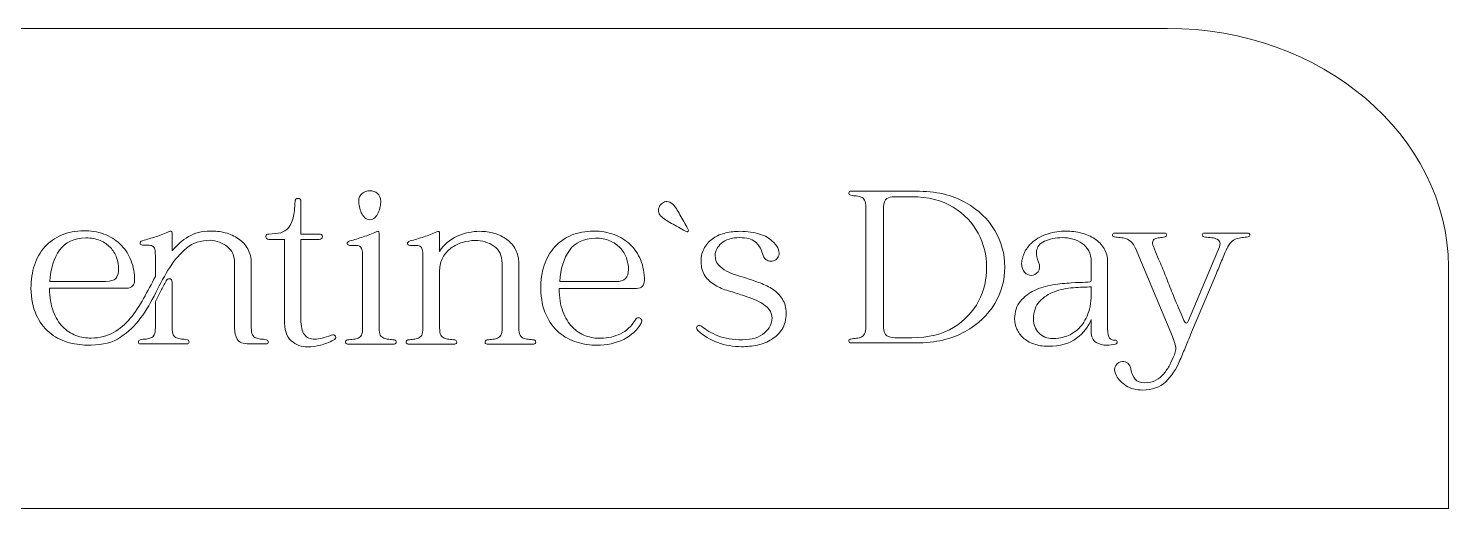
# Model space of a CAD drawing. Header units: inches. Extents: x -317 to 930, y -113 to 907.
# Drawn here: x -23.7 to 208.2, y -40.1 to 38.3 of the extents above; entities that cross this region are included whole.
import ezdxf

# ---------------------------------------------------------------- set-up
doc = ezdxf.new("R2010")
doc.units = ezdxf.units.IN
doc.header["$MEASUREMENT"] = 0
doc.layers.add('_U+0421_U+043B_U+043E_U+0439 1', color=7, linetype='Continuous')

# ---------------------------------------------------------------- blocks, each defined once
blk = doc.blocks.new('block 2')
at = {"layer": '_U+0421_U+043B_U+043E_U+0439 1', "color": 12, "lineweight": 9, "true_color": 0xe30513}
blk.add_open_spline([(208.18, -0.62), (207.99, 20.81), (187.42, 38.3), (162.31, 38.3), (162.31, 38.3), (-179.49, 38.3), (-179.49, 38.3), (-204.68, 38.3), (-225.3, 20.69), (-225.36, -0.84), (-225.36, -0.89), (-225.36, -0.94), (-225.36, -0.98), (-225.36, -0.98), (-225.36, -40.15), (-225.36, -40.15), (-225.36, -40.15), (208.18, -40.15), (208.18, -40.15), (208.18, -40.15), (208.18, -1.45), (208.18, -1.45), (208.18, -1.17), (208.18, -0.9), (208.18, -0.62), (208.18, -0.62), (208.18, -0.62), (208.18, -0.62)], degree=3, knots=[0, 0, 0, 0, 1, 1, 1, 2, 2, 2, 3, 3, 3, 4, 4, 4, 5, 5, 5, 6, 6, 6, 7, 7, 7, 8, 8, 8, 9, 9, 9, 9], dxfattribs=at)
at = {"layer": '_U+0421_U+043B_U+043E_U+0439 1', "lineweight": 0}
for points, knots in [([(33.86, 10.01), (33.86, 9.8), (33.83, 9.52), (33.76, 9.18), (33.7, 8.84), (33.59, 8.51), (33.45, 8.19), (33.3, 7.88), (33.12, 7.61), (32.89, 7.38), (32.67, 7.16), (32.4, 7.05), (32.08, 7.05), (31.77, 7.05), (31.49, 7.16), (31.25, 7.38), (31.02, 7.61), (30.82, 7.88), (30.68, 8.19), (30.53, 8.51), (30.43, 8.83), (30.36, 9.16), (30.3, 9.49), (30.26, 9.77), (30.26, 10.01), (30.26, 10.62), (30.46, 11.06), (30.84, 11.35), (31.22, 11.64), (31.63, 11.79), (32.08, 11.79), (32.53, 11.79), (32.94, 11.64), (33.31, 11.35), (33.68, 11.06), (33.86, 10.62), (33.86, 10.01), (33.86, 10.01), (33.86, 10.01), (33.86, 10.01)], [0, 0, 0, 0, 1, 1, 1, 2, 2, 2, 3, 3, 3, 4, 4, 4, 5, 5, 5, 6, 6, 6, 7, 7, 7, 8, 8, 8, 9, 9, 9, 10, 10, 10, 11, 11, 11, 12, 12, 12, 13, 13, 13, 13]), ([(121.21, 11.71), (124.45, 11.71), (127.15, 11.1), (129.29, 9.87), (131.44, 8.65), (133.05, 7.12), (134.12, 5.29), (135.18, 3.46), (135.72, 1.47), (135.72, -0.68), (135.72, -2.83), (135.18, -4.82), (134.1, -6.65), (133.02, -8.48), (131.4, -10.01), (129.25, -11.23), (127.11, -12.46), (124.43, -13.07), (121.21, -13.07), (121.21, -13.07), (110.62, -13.07), (110.62, -13.07), (110.41, -13.07), (110.3, -12.97), (110.28, -12.78), (110.27, -12.58), (110.37, -12.47), (110.58, -12.44), (110.9, -12.39), (111.21, -12.35), (111.51, -12.32), (111.81, -12.29), (112.07, -12.23), (112.3, -12.12), (112.52, -12.02), (112.7, -11.84), (112.83, -11.59), (112.96, -11.34), (113.03, -10.96), (113.03, -10.46), (113.03, -10.46), (113.03, 9.06), (113.03, 9.06), (113.03, 9.59), (112.96, 9.98), (112.83, 10.23), (112.7, 10.48), (112.52, 10.65), (112.3, 10.74), (112.07, 10.83), (111.81, 10.89), (111.51, 10.92), (111.21, 10.95), (110.9, 10.99), (110.58, 11.04), (110.37, 11.09), (110.27, 11.22), (110.28, 11.41), (110.3, 11.61), (110.41, 11.71), (110.62, 11.71), (110.62, 11.71), (121.21, 11.71), (121.21, 11.71), (121.21, 11.71), (121.21, 11.71), (121.21, 11.71)], [0, 0, 0, 0, 1, 1, 1, 2, 2, 2, 3, 3, 3, 4, 4, 4, 5, 5, 5, 6, 6, 6, 7, 7, 7, 8, 8, 8, 9, 9, 9, 10, 10, 10, 11, 11, 11, 12, 12, 12, 13, 13, 13, 14, 14, 14, 15, 15, 15, 16, 16, 16, 17, 17, 17, 18, 18, 18, 19, 19, 19, 20, 20, 20, 21, 21, 21, 22, 22, 22, 22]), ([(26.11, -12.64), (25.43, -12.98), (24.73, -13.25), (24.02, -13.45), (23.31, -13.64), (22.62, -13.74), (21.96, -13.74), (20.91, -13.74), (20, -13.41), (19.24, -12.74), (18.47, -12.06), (18.1, -10.91), (18.13, -9.28), (18.13, -9.28), (18.13, 3.84), (18.13, 3.84), (18.13, 3.84), (15.6, 3.84), (15.6, 3.84), (15.26, 3.84), (15.09, 3.99), (15.09, 4.28), (15.09, 4.57), (15.26, 4.71), (15.6, 4.71), (16.37, 4.71), (17, 4.79), (17.52, 4.93), (18.03, 5.08), (18.45, 5.34), (18.78, 5.72), (19.11, 6.1), (19.36, 6.64), (19.53, 7.34), (19.71, 8.04), (19.82, 8.94), (19.87, 10.05), (19.87, 10.37), (20.03, 10.52), (20.34, 10.52), (20.66, 10.52), (20.82, 10.37), (20.82, 10.05), (20.82, 10.05), (20.82, 4.71), (20.82, 4.71), (20.82, 4.71), (23.78, 4.71), (23.78, 4.71), (24.15, 4.71), (24.34, 4.57), (24.34, 4.28), (24.34, 3.99), (24.15, 3.84), (23.78, 3.84), (23.78, 3.84), (20.82, 3.84), (20.82, 3.84), (20.82, 3.84), (20.82, -9.2), (20.82, -9.2), (20.82, -10.38), (21.01, -11.23), (21.39, -11.73), (21.77, -12.23), (22.33, -12.48), (23.07, -12.48), (23.78, -12.48), (24.69, -12.25), (25.8, -11.81), (26.11, -11.68), (26.33, -11.74), (26.45, -12), (26.57, -12.27), (26.46, -12.48), (26.11, -12.64), (26.11, -12.64), (26.11, -12.64), (26.11, -12.64)], [0, 0, 0, 0, 1, 1, 1, 2, 2, 2, 3, 3, 3, 4, 4, 4, 5, 5, 5, 6, 6, 6, 7, 7, 7, 8, 8, 8, 9, 9, 9, 10, 10, 10, 11, 11, 11, 12, 12, 12, 13, 13, 13, 14, 14, 14, 15, 15, 15, 16, 16, 16, 17, 17, 17, 18, 18, 18, 19, 19, 19, 20, 20, 20, 21, 21, 21, 22, 22, 22, 23, 23, 23, 24, 24, 24, 25, 25, 25, 26, 26, 26, 26]), ([(83.98, 5.58), (84.08, 5.4), (84.1, 5.25), (84.02, 5.15), (83.94, 5.04), (83.8, 5.06), (83.58, 5.19), (82.82, 5.64), (82.06, 6.06), (81.31, 6.45), (80.56, 6.85), (79.99, 7.24), (79.59, 7.64), (79.36, 7.88), (79.22, 8.13), (79.2, 8.41), (79.17, 8.69), (79.22, 8.94), (79.34, 9.18), (79.45, 9.42), (79.63, 9.62), (79.85, 9.77), (80.07, 9.93), (80.32, 10.01), (80.58, 10.01), (80.87, 10.01), (81.19, 9.87), (81.53, 9.58), (81.92, 9.18), (82.31, 8.61), (82.69, 7.86), (83.08, 7.11), (83.51, 6.35), (83.98, 5.58), (83.98, 5.58), (83.98, 5.58), (83.98, 5.58)], [0, 0, 0, 0, 1, 1, 1, 2, 2, 2, 3, 3, 3, 4, 4, 4, 5, 5, 5, 6, 6, 6, 7, 7, 7, 8, 8, 8, 9, 9, 9, 10, 10, 10, 11, 11, 11, 12, 12, 12, 12]), ([(115.95, -10.54), (115.95, -11.23), (116.13, -11.68), (116.49, -11.91), (116.84, -12.13), (117.27, -12.24), (117.77, -12.24), (117.77, -12.24), (120.54, -12.24), (120.54, -12.24), (123.28, -12.24), (125.56, -11.68), (127.38, -10.54), (129.2, -9.41), (130.55, -7.99), (131.45, -6.27), (132.34, -4.56), (132.79, -2.71), (132.77, -0.72), (132.76, 1.27), (132.3, 3.12), (131.39, 4.83), (130.48, 6.55), (129.12, 7.97), (127.3, 9.1), (125.48, 10.23), (123.23, 10.8), (120.54, 10.8), (120.54, 10.8), (117.73, 10.8), (117.73, 10.8), (117.23, 10.8), (116.81, 10.7), (116.47, 10.49), (116.13, 10.27), (115.95, 9.83), (115.95, 9.14), (115.95, 9.14), (115.95, -10.54), (115.95, -10.54), (115.95, -10.54), (115.95, -10.54), (115.95, -10.54)], [0, 0, 0, 0, 1, 1, 1, 2, 2, 2, 3, 3, 3, 4, 4, 4, 5, 5, 5, 6, 6, 6, 7, 7, 7, 8, 8, 8, 9, 9, 9, 10, 10, 10, 11, 11, 11, 12, 12, 12, 13, 13, 13, 14, 14, 14, 14]), ([(6, 3.69), (4.47, 3.69), (3.19, 3.27), (2.16, 2.42), (1.14, 1.58), (0.22, 0.52), (-0.58, -0.74), (-1.39, -2), (-2.15, -3.38), (-2.88, -4.87), (-3.6, -6.36), (-4.42, -7.74), (-5.35, -9), (-6.27, -10.27), (-7.37, -11.32), (-8.65, -12.16), (-9.93, -13.01), (-11.51, -13.43), (-13.41, -13.43), (-13.41, -13.43), (-14.08, -13.43), (-14.08, -13.43), (-15.19, -13.43), (-16.28, -13.26), (-17.36, -12.93), (-18.44, -12.6), (-19.42, -12.07), (-20.29, -11.33), (-21.16, -10.59), (-21.86, -9.64), (-22.4, -8.47), (-22.94, -7.29), (-23.23, -5.86), (-23.25, -4.18), (-23.25, -2.78), (-23.06, -1.51), (-22.68, -0.36), (-22.3, 0.78), (-21.74, 1.77), (-21, 2.6), (-20.26, 3.43), (-19.35, 4.08), (-18.27, 4.54), (-17.19, 5), (-15.98, 5.23), (-14.64, 5.23), (-14.64, 5.23), (-14.28, 5.23), (-14.28, 5.23), (-13.07, 5.2), (-11.97, 4.98), (-11, 4.56), (-10.02, 4.13), (-9.19, 3.57), (-8.49, 2.86), (-7.79, 2.15), (-7.26, 1.3), (-6.89, 0.33), (-6.52, -0.65), (-6.34, -1.72), (-6.34, -2.87), (-6.34, -3.22), (-6.44, -3.51), (-6.65, -3.76), (-6.86, -4.01), (-7.19, -4.14), (-7.64, -4.14), (-7.64, -4.14), (-20.21, -4.14), (-20.21, -4.14), (-20.21, -5.61), (-20.01, -6.87), (-19.62, -7.91), (-19.22, -8.95), (-18.71, -9.8), (-18.07, -10.44), (-17.44, -11.09), (-16.72, -11.56), (-15.9, -11.87), (-15.08, -12.17), (-14.25, -12.31), (-13.41, -12.28), (-12.01, -12.28), (-10.8, -11.98), (-9.77, -11.39), (-8.75, -10.8), (-7.84, -10.02), (-7.05, -9.06), (-6.26, -8.1), (-5.53, -7.02), (-4.87, -5.82), (-4.21, -4.62), (-3.57, -3.43), (-2.94, -2.24), (-2.94, -2.24), (-2.94, 0.8), (-2.94, 0.8), (-2.94, 1.33), (-2.96, 1.74), (-3, 2.03), (-3.03, 2.32), (-3.13, 2.53), (-3.29, 2.66), (-3.45, 2.79), (-3.67, 2.86), (-3.94, 2.88), (-4.22, 2.89), (-4.6, 2.9), (-5.07, 2.9), (-5.28, 2.9), (-5.41, 3), (-5.45, 3.19), (-5.49, 3.39), (-5.35, 3.53), (-5.03, 3.61), (-4.32, 3.82), (-3.58, 4.04), (-2.82, 4.28), (-2.05, 4.52), (-1.34, 4.79), (-0.68, 5.11), (-0.58, 5.16), (-0.47, 5.18), (-0.37, 5.15), (-0.26, 5.12), (-0.21, 5.04), (-0.21, 4.91), (-0.21, 4.91), (-0.21, 1.95), (-0.21, 1.95), (0.56, 2.9), (1.44, 3.67), (2.44, 4.28), (3.44, 4.89), (4.63, 5.19), (6, 5.19), (6.84, 5.22), (7.66, 5.12), (8.47, 4.91), (9.27, 4.7), (9.99, 4.38), (10.62, 3.94), (11.25, 3.51), (11.76, 2.96), (12.14, 2.28), (12.52, 1.61), (12.72, 0.83), (12.72, -0.07), (12.72, -0.07), (12.72, -10.58), (12.72, -10.58), (12.72, -11.11), (12.78, -11.5), (12.91, -11.75), (13.05, -12), (13.22, -12.17), (13.45, -12.26), (13.67, -12.35), (13.93, -12.41), (14.24, -12.44), (14.54, -12.47), (14.86, -12.51), (15.21, -12.56), (15.39, -12.61), (15.48, -12.74), (15.48, -12.93), (15.48, -13.13), (15.38, -13.23), (15.17, -13.23), (15.17, -13.23), (12.44, -13.23), (12.44, -13.23), (11.36, -13.23), (10.68, -12.98), (10.4, -12.48), (10.13, -11.98), (9.99, -11.37), (9.99, -10.66), (9.99, -10.66), (9.99, -0.07), (9.99, -0.07), (9.99, 1.14), (9.59, 2.05), (8.8, 2.66), (8.01, 3.27), (7.08, 3.61), (6, 3.69), (6, 3.69), (6, 3.69), (6, 3.69)], [0, 0, 0, 0, 1, 1, 1, 2, 2, 2, 3, 3, 3, 4, 4, 4, 5, 5, 5, 6, 6, 6, 7, 7, 7, 8, 8, 8, 9, 9, 9, 10, 10, 10, 11, 11, 11, 12, 12, 12, 13, 13, 13, 14, 14, 14, 15, 15, 15, 16, 16, 16, 17, 17, 17, 18, 18, 18, 19, 19, 19, 20, 20, 20, 21, 21, 21, 22, 22, 22, 23, 23, 23, 24, 24, 24, 25, 25, 25, 26, 26, 26, 27, 27, 27, 28, 28, 28, 29, 29, 29, 30, 30, 30, 31, 31, 31, 32, 32, 32, 33, 33, 33, 34, 34, 34, 35, 35, 35, 36, 36, 36, 37, 37, 37, 38, 38, 38, 39, 39, 39, 40, 40, 40, 41, 41, 41, 42, 42, 42, 43, 43, 43, 44, 44, 44, 45, 45, 45, 46, 46, 46, 47, 47, 47, 48, 48, 48, 49, 49, 49, 50, 50, 50, 51, 51, 51, 52, 52, 52, 53, 53, 53, 54, 54, 54, 55, 55, 55, 56, 56, 56, 57, 57, 57, 58, 58, 58, 59, 59, 59, 60, 60, 60, 61, 61, 61, 62, 62, 62, 63, 63, 63, 63]), ([(36.08, -12.6), (36.29, -12.65), (36.38, -12.78), (36.37, -12.97), (36.36, -13.17), (36.25, -13.27), (36.04, -13.27), (36.04, -13.27), (28.45, -13.27), (28.45, -13.27), (28.24, -13.27), (28.12, -13.17), (28.11, -12.97), (28.1, -12.78), (28.2, -12.65), (28.41, -12.6), (28.75, -12.54), (29.07, -12.51), (29.38, -12.48), (29.68, -12.45), (29.94, -12.39), (30.17, -12.3), (30.39, -12.21), (30.57, -12.04), (30.7, -11.79), (30.83, -11.54), (30.9, -11.15), (30.9, -10.62), (30.9, -10.62), (30.9, 0.76), (30.9, 0.76), (30.9, 1.29), (30.87, 1.7), (30.82, 1.99), (30.77, 2.28), (30.67, 2.49), (30.52, 2.62), (30.38, 2.75), (30.17, 2.82), (29.89, 2.84), (29.61, 2.85), (29.24, 2.86), (28.76, 2.86), (28.55, 2.86), (28.43, 2.96), (28.39, 3.15), (28.35, 3.35), (28.49, 3.49), (28.8, 3.57), (29.51, 3.78), (30.25, 4), (31, 4.24), (31.75, 4.48), (32.45, 4.75), (33.11, 5.07), (33.43, 5.23), (33.59, 5.16), (33.59, 4.87), (33.59, 4.87), (33.59, -10.62), (33.59, -10.62), (33.59, -11.15), (33.65, -11.54), (33.78, -11.79), (33.91, -12.04), (34.1, -12.21), (34.34, -12.3), (34.57, -12.39), (34.84, -12.45), (35.15, -12.48), (35.45, -12.51), (35.76, -12.54), (36.08, -12.6), (36.08, -12.6), (36.08, -12.6), (36.08, -12.6)], [0, 0, 0, 0, 1, 1, 1, 2, 2, 2, 3, 3, 3, 4, 4, 4, 5, 5, 5, 6, 6, 6, 7, 7, 7, 8, 8, 8, 9, 9, 9, 10, 10, 10, 11, 11, 11, 12, 12, 12, 13, 13, 13, 14, 14, 14, 15, 15, 15, 16, 16, 16, 17, 17, 17, 18, 18, 18, 19, 19, 19, 20, 20, 20, 21, 21, 21, 22, 22, 22, 23, 23, 23, 24, 24, 24, 25, 25, 25, 25]), ([(45.96, -12.6), (46.17, -12.65), (46.27, -12.78), (46.25, -12.97), (46.24, -13.17), (46.13, -13.27), (45.92, -13.27), (45.92, -13.27), (38.33, -13.27), (38.33, -13.27), (38.12, -13.27), (38.01, -13.17), (37.99, -12.97), (37.98, -12.78), (38.08, -12.65), (38.29, -12.6), (38.6, -12.54), (38.91, -12.51), (39.22, -12.48), (39.52, -12.45), (39.78, -12.39), (40.01, -12.3), (40.23, -12.21), (40.41, -12.04), (40.54, -11.79), (40.67, -11.54), (40.74, -11.15), (40.74, -10.62), (40.74, -10.62), (40.74, 0.76), (40.74, 0.76), (40.74, 1.29), (40.72, 1.7), (40.68, 1.99), (40.64, 2.28), (40.54, 2.49), (40.38, 2.62), (40.23, 2.75), (40.01, 2.82), (39.73, 2.84), (39.45, 2.85), (39.08, 2.86), (38.6, 2.86), (38.39, 2.86), (38.27, 2.96), (38.23, 3.15), (38.19, 3.35), (38.33, 3.49), (38.64, 3.57), (39.38, 3.78), (40.13, 4), (40.88, 4.24), (41.63, 4.48), (42.33, 4.75), (42.99, 5.07), (43.1, 5.12), (43.2, 5.14), (43.31, 5.11), (43.41, 5.08), (43.47, 5), (43.47, 4.87), (43.47, 4.87), (43.47, 1.87), (43.47, 1.87), (44.15, 2.98), (45.1, 3.8), (46.31, 4.34), (47.52, 4.88), (48.76, 5.15), (50.03, 5.15), (50.84, 5.15), (51.63, 5.04), (52.4, 4.81), (53.16, 4.59), (53.84, 4.26), (54.43, 3.83), (55.03, 3.39), (55.5, 2.84), (55.86, 2.18), (56.21, 1.53), (56.39, 0.76), (56.39, -0.11), (56.39, -0.11), (56.39, -10.62), (56.39, -10.62), (56.39, -11.15), (56.46, -11.54), (56.59, -11.79), (56.72, -12.04), (56.9, -12.21), (57.12, -12.3), (57.35, -12.39), (57.61, -12.45), (57.91, -12.48), (58.22, -12.51), (58.54, -12.54), (58.88, -12.6), (59.07, -12.65), (59.16, -12.78), (59.16, -12.97), (59.16, -13.17), (59.05, -13.27), (58.84, -13.27), (58.84, -13.27), (51.21, -13.27), (51.21, -13.27), (51, -13.27), (50.9, -13.17), (50.9, -12.97), (50.9, -12.78), (50.99, -12.65), (51.17, -12.6), (51.52, -12.54), (51.84, -12.51), (52.14, -12.48), (52.44, -12.45), (52.71, -12.39), (52.93, -12.3), (53.16, -12.21), (53.33, -12.04), (53.47, -11.79), (53.6, -11.54), (53.66, -11.15), (53.66, -10.62), (53.66, -10.62), (53.66, -0.11), (53.66, -0.11), (53.66, 1.18), (53.22, 2.13), (52.34, 2.74), (51.46, 3.34), (50.42, 3.65), (49.24, 3.65), (48.55, 3.65), (47.87, 3.54), (47.18, 3.33), (46.5, 3.12), (45.88, 2.81), (45.32, 2.4), (44.77, 1.99), (44.32, 1.49), (43.98, 0.88), (43.64, 0.27), (43.47, -0.42), (43.47, -1.21), (43.47, -1.21), (43.47, -10.62), (43.47, -10.62), (43.47, -11.15), (43.53, -11.54), (43.66, -11.79), (43.8, -12.04), (43.97, -12.21), (44.2, -12.3), (44.42, -12.39), (44.68, -12.45), (44.99, -12.48), (45.29, -12.51), (45.61, -12.54), (45.96, -12.6), (45.96, -12.6), (45.96, -12.6), (45.96, -12.6)], [0, 0, 0, 0, 1, 1, 1, 2, 2, 2, 3, 3, 3, 4, 4, 4, 5, 5, 5, 6, 6, 6, 7, 7, 7, 8, 8, 8, 9, 9, 9, 10, 10, 10, 11, 11, 11, 12, 12, 12, 13, 13, 13, 14, 14, 14, 15, 15, 15, 16, 16, 16, 17, 17, 17, 18, 18, 18, 19, 19, 19, 20, 20, 20, 21, 21, 21, 22, 22, 22, 23, 23, 23, 24, 24, 24, 25, 25, 25, 26, 26, 26, 27, 27, 27, 28, 28, 28, 29, 29, 29, 30, 30, 30, 31, 31, 31, 32, 32, 32, 33, 33, 33, 34, 34, 34, 35, 35, 35, 36, 36, 36, 37, 37, 37, 38, 38, 38, 39, 39, 39, 40, 40, 40, 41, 41, 41, 42, 42, 42, 43, 43, 43, 44, 44, 44, 45, 45, 45, 46, 46, 46, 47, 47, 47, 48, 48, 48, 49, 49, 49, 50, 50, 50, 51, 51, 51, 52, 52, 52, 53, 53, 53, 54, 54, 54, 54]), ([(76.35, -9.87), (75.74, -10.98), (74.8, -11.85), (73.51, -12.5), (72.21, -13.14), (70.76, -13.47), (69.16, -13.47), (68.05, -13.47), (66.96, -13.3), (65.88, -12.97), (64.8, -12.64), (63.82, -12.11), (62.95, -11.37), (62.08, -10.63), (61.38, -9.68), (60.84, -8.51), (60.3, -7.33), (60.01, -5.9), (59.99, -4.22), (59.96, -2.82), (60.15, -1.55), (60.54, -0.4), (60.94, 0.74), (61.5, 1.73), (62.24, 2.56), (62.98, 3.39), (63.89, 4.04), (64.97, 4.5), (66.05, 4.96), (67.26, 5.19), (68.6, 5.19), (69.82, 5.19), (70.93, 5), (71.94, 4.62), (72.96, 4.23), (73.83, 3.69), (74.57, 3), (75.31, 2.3), (75.88, 1.45), (76.29, 0.45), (76.7, -0.56), (76.9, -1.68), (76.9, -2.91), (76.9, -3.26), (76.8, -3.55), (76.59, -3.8), (76.38, -4.05), (76.05, -4.18), (75.6, -4.18), (75.6, -4.18), (62.99, -4.18), (62.99, -4.18), (62.99, -5.65), (63.19, -6.91), (63.58, -7.95), (63.98, -8.99), (64.49, -9.84), (65.13, -10.48), (65.76, -11.13), (66.48, -11.6), (67.3, -11.91), (68.12, -12.21), (68.95, -12.35), (69.79, -12.32), (70.95, -12.29), (72.02, -12.05), (72.99, -11.59), (73.97, -11.13), (74.76, -10.38), (75.36, -9.36), (75.52, -9.09), (75.72, -8.96), (75.96, -8.96), (76.14, -8.96), (76.29, -9.05), (76.39, -9.24), (76.5, -9.42), (76.48, -9.63), (76.35, -9.87), (76.35, -9.87), (76.35, -9.87), (76.35, -9.87)], [0, 0, 0, 0, 1, 1, 1, 2, 2, 2, 3, 3, 3, 4, 4, 4, 5, 5, 5, 6, 6, 6, 7, 7, 7, 8, 8, 8, 9, 9, 9, 10, 10, 10, 11, 11, 11, 12, 12, 12, 13, 13, 13, 14, 14, 14, 15, 15, 15, 16, 16, 16, 17, 17, 17, 18, 18, 18, 19, 19, 19, 20, 20, 20, 21, 21, 21, 22, 22, 22, 23, 23, 23, 24, 24, 24, 25, 25, 25, 26, 26, 26, 27, 27, 27, 27]), ([(100.03, -8.25), (100.03, -9.28), (99.81, -10.13), (99.37, -10.82), (98.94, -11.5), (98.37, -12.06), (97.67, -12.5), (96.98, -12.93), (96.2, -13.24), (95.34, -13.43), (94.49, -13.61), (93.62, -13.7), (92.75, -13.7), (91.41, -13.7), (90.11, -13.47), (88.86, -13.01), (87.61, -12.55), (86.54, -11.9), (85.64, -11.06), (85.43, -10.85), (85.36, -10.65), (85.44, -10.48), (85.52, -10.31), (85.67, -10.23), (85.88, -10.23), (86.03, -10.23), (86.17, -10.28), (86.27, -10.38), (86.93, -10.96), (87.81, -11.47), (88.9, -11.91), (89.99, -12.34), (91.33, -12.56), (92.91, -12.56), (94.47, -12.56), (95.66, -12.19), (96.49, -11.45), (97.32, -10.71), (97.73, -9.91), (97.73, -9.04), (97.73, -8.49), (97.57, -8.01), (97.24, -7.6), (96.91, -7.19), (96.5, -6.84), (96.01, -6.55), (95.53, -6.26), (95, -6.02), (94.43, -5.82), (93.87, -5.62), (93.36, -5.44), (92.91, -5.29), (92.2, -5.05), (91.44, -4.81), (90.64, -4.57), (89.84, -4.34), (89.1, -4.03), (88.45, -3.65), (87.79, -3.26), (87.24, -2.77), (86.81, -2.16), (86.37, -1.56), (86.15, -0.77), (86.15, 0.21), (86.15, 1.1), (86.34, 1.87), (86.71, 2.5), (87.08, 3.13), (87.56, 3.65), (88.15, 4.04), (88.74, 4.44), (89.42, 4.72), (90.18, 4.89), (90.95, 5.06), (91.71, 5.15), (92.48, 5.15), (93.74, 5.12), (94.82, 4.98), (95.7, 4.71), (96.58, 4.45), (97.35, 3.99), (98.01, 3.33), (98.43, 2.91), (98.7, 2.51), (98.8, 2.15), (98.91, 1.78), (98.91, 1.45), (98.82, 1.18), (98.73, 0.9), (98.56, 0.68), (98.33, 0.51), (98.09, 0.33), (97.83, 0.25), (97.54, 0.25), (97.25, 0.25), (96.98, 0.35), (96.73, 0.54), (96.48, 0.74), (96.28, 1.06), (96.15, 1.51), (95.94, 2.36), (95.55, 3), (94.99, 3.45), (94.42, 3.9), (93.58, 4.12), (92.48, 4.12), (91.16, 4.12), (90.16, 3.82), (89.47, 3.21), (88.79, 2.61), (88.45, 1.93), (88.45, 1.2), (88.45, 0.59), (88.62, 0.08), (88.98, -0.32), (89.33, -0.73), (89.78, -1.08), (90.3, -1.35), (90.83, -1.63), (91.39, -1.85), (91.98, -2.02), (92.58, -2.2), (93.11, -2.36), (93.58, -2.52), (94.3, -2.76), (95.03, -3.01), (95.8, -3.29), (96.56, -3.57), (97.26, -3.92), (97.89, -4.36), (98.52, -4.79), (99.04, -5.32), (99.43, -5.94), (99.83, -6.56), (100.03, -7.33), (100.03, -8.25), (100.03, -8.25), (100.03, -8.25), (100.03, -8.25)], [0, 0, 0, 0, 1, 1, 1, 2, 2, 2, 3, 3, 3, 4, 4, 4, 5, 5, 5, 6, 6, 6, 7, 7, 7, 8, 8, 8, 9, 9, 9, 10, 10, 10, 11, 11, 11, 12, 12, 12, 13, 13, 13, 14, 14, 14, 15, 15, 15, 16, 16, 16, 17, 17, 17, 18, 18, 18, 19, 19, 19, 20, 20, 20, 21, 21, 21, 22, 22, 22, 23, 23, 23, 24, 24, 24, 25, 25, 25, 26, 26, 26, 27, 27, 27, 28, 28, 28, 29, 29, 29, 30, 30, 30, 31, 31, 31, 32, 32, 32, 33, 33, 33, 34, 34, 34, 35, 35, 35, 36, 36, 36, 37, 37, 37, 38, 38, 38, 39, 39, 39, 40, 40, 40, 41, 41, 41, 42, 42, 42, 43, 43, 43, 44, 44, 44, 45, 45, 45, 46, 46, 46, 46]), ([(149.83, -9.24), (149.38, -10.42), (148.59, -11.45), (147.46, -12.32), (146.32, -13.19), (144.77, -13.63), (142.79, -13.63), (141.92, -13.63), (141.15, -13.5), (140.46, -13.25), (139.77, -13), (139.2, -12.66), (138.74, -12.24), (138.28, -11.82), (137.93, -11.35), (137.69, -10.82), (137.46, -10.29), (137.34, -9.74), (137.34, -9.16), (137.34, -7.97), (137.65, -7.01), (138.27, -6.27), (138.89, -5.54), (139.65, -4.95), (140.56, -4.51), (141.47, -4.08), (142.46, -3.78), (143.54, -3.61), (144.62, -3.43), (145.64, -3.32), (146.59, -3.27), (147.51, -3.22), (148.28, -3.18), (148.9, -3.17), (149.52, -3.16), (149.83, -3.09), (149.83, -2.95), (149.83, -2.95), (149.83, 0.17), (149.83, 0.17), (149.83, 0.85), (149.7, 1.45), (149.43, 1.95), (149.17, 2.45), (148.81, 2.86), (148.36, 3.17), (147.92, 3.49), (147.41, 3.73), (146.84, 3.88), (146.28, 4.04), (145.69, 4.12), (145.08, 4.12), (144.03, 4.12), (143.07, 3.92), (142.2, 3.53), (141.41, 3.13), (140.99, 2.6), (140.93, 1.93), (140.88, 1.26), (140.97, 0.66), (141.21, 0.13), (141.5, -0.53), (141.49, -1.06), (141.17, -1.45), (140.86, -1.85), (140.47, -2.04), (140.03, -2.04), (139.66, -2.04), (139.31, -1.89), (139, -1.57), (138.68, -1.25), (138.51, -0.74), (138.48, -0.03), (138.48, 0.23), (138.55, 0.56), (138.68, 0.96), (138.68, 0.96), (138.68, 1.04), (138.68, 1.04), (138.68, 1.04), (138.8, 1.28), (138.8, 1.28), (138.85, 1.46), (138.92, 1.64), (139, 1.83), (139.08, 2.01), (139.18, 2.17), (139.31, 2.3), (139.39, 2.44), (139.47, 2.55), (139.55, 2.64), (139.63, 2.73), (139.71, 2.83), (139.79, 2.94), (139.81, 2.96), (139.84, 2.98), (139.87, 2.98), (139.95, 3.11), (140.09, 3.25), (140.3, 3.41), (141.01, 4.02), (141.84, 4.46), (142.79, 4.75), (143.74, 5.04), (144.72, 5.19), (145.72, 5.19), (146.59, 5.19), (147.43, 5.08), (148.25, 4.87), (149.06, 4.66), (149.79, 4.35), (150.42, 3.92), (151.05, 3.5), (151.56, 2.98), (151.94, 2.34), (152.32, 1.71), (152.52, 0.99), (152.52, 0.17), (152.52, 0.17), (152.52, -10.74), (152.52, -10.74), (152.52, -11.56), (152.63, -12.08), (152.85, -12.3), (153.08, -12.52), (153.37, -12.64), (153.74, -12.64), (153.95, -12.64), (154.06, -12.73), (154.08, -12.91), (154.09, -13.1), (153.99, -13.22), (153.78, -13.27), (153.31, -13.4), (152.84, -13.47), (152.4, -13.47), (151.74, -13.47), (151.15, -13.31), (150.62, -12.99), (150.09, -12.68), (149.83, -12.08), (149.83, -11.21), (149.83, -11.21), (149.83, -9.24), (149.83, -9.24), (149.83, -9.24), (149.83, -9.24), (149.83, -9.24)], [0, 0, 0, 0, 1, 1, 1, 2, 2, 2, 3, 3, 3, 4, 4, 4, 5, 5, 5, 6, 6, 6, 7, 7, 7, 8, 8, 8, 9, 9, 9, 10, 10, 10, 11, 11, 11, 12, 12, 12, 13, 13, 13, 14, 14, 14, 15, 15, 15, 16, 16, 16, 17, 17, 17, 18, 18, 18, 19, 19, 19, 20, 20, 20, 21, 21, 21, 22, 22, 22, 23, 23, 23, 24, 24, 24, 25, 25, 25, 26, 26, 26, 27, 27, 27, 28, 28, 28, 29, 29, 29, 30, 30, 30, 31, 31, 31, 32, 32, 32, 33, 33, 33, 34, 34, 34, 35, 35, 35, 36, 36, 36, 37, 37, 37, 38, 38, 38, 39, 39, 39, 40, 40, 40, 41, 41, 41, 42, 42, 42, 43, 43, 43, 44, 44, 44, 45, 45, 45, 46, 46, 46, 47, 47, 47, 48, 48, 48, 49, 49, 49, 49]), ([(164.33, -15.92), (163.73, -17.34), (162.95, -18.51), (162, -19.42), (161.05, -20.32), (159.8, -20.78), (158.25, -20.78), (157.17, -20.78), (156.26, -20.54), (155.54, -20.07), (154.81, -19.59), (154.28, -19.05), (153.94, -18.45), (153.57, -17.74), (153.54, -17.17), (153.84, -16.75), (154.14, -16.33), (154.52, -16.11), (154.97, -16.11), (155.26, -16.11), (155.53, -16.21), (155.8, -16.41), (156.06, -16.61), (156.23, -16.93), (156.31, -17.38), (156.44, -18.06), (156.67, -18.61), (157, -19), (157.33, -19.4), (157.86, -19.59), (158.6, -19.59), (159.29, -19.59), (159.88, -19.46), (160.38, -19.18), (160.88, -18.9), (161.32, -18.55), (161.69, -18.11), (162.05, -17.68), (162.38, -17.19), (162.65, -16.65), (162.93, -16.11), (163.19, -15.57), (163.42, -15.05), (163.66, -14.44), (163.71, -13.88), (163.56, -13.37), (163.42, -12.85), (163.27, -12.41), (163.11, -12.04), (163.11, -12.04), (157.06, 2.38), (157.06, 2.38), (157.06, 2.38), (157.06, 2.34), (157.06, 2.34), (156.85, 2.84), (156.61, 3.21), (156.35, 3.45), (156.09, 3.69), (155.81, 3.85), (155.52, 3.94), (155.23, 4.04), (154.92, 4.1), (154.59, 4.12), (154.26, 4.15), (153.94, 4.19), (153.62, 4.24), (153.41, 4.27), (153.31, 4.38), (153.33, 4.58), (153.34, 4.77), (153.45, 4.87), (153.66, 4.87), (153.66, 4.87), (161.84, 4.87), (161.84, 4.87), (162.05, 4.87), (162.16, 4.77), (162.16, 4.58), (162.16, 4.38), (162.07, 4.27), (161.88, 4.24), (161.57, 4.19), (161.26, 4.14), (160.97, 4.1), (160.68, 4.06), (160.45, 4), (160.26, 3.92), (160.08, 3.84), (159.95, 3.71), (159.89, 3.51), (159.82, 3.31), (159.85, 3.03), (159.99, 2.66), (160.49, 1.47), (160.91, 0.45), (161.27, -0.4), (161.63, -1.26), (161.97, -2.11), (162.3, -2.95), (162.63, -3.8), (163, -4.71), (163.4, -5.7), (163.81, -6.69), (164.33, -7.92), (164.97, -9.4), (165.23, -10.03), (165.48, -10.03), (165.72, -9.4), (165.72, -9.4), (170.78, 2.62), (170.78, 2.62), (170.91, 3.01), (170.91, 3.31), (170.8, 3.51), (170.68, 3.71), (170.48, 3.85), (170.2, 3.94), (169.93, 4.04), (169.61, 4.1), (169.25, 4.12), (168.9, 4.15), (168.56, 4.19), (168.25, 4.24), (168.06, 4.27), (167.97, 4.38), (167.97, 4.58), (167.97, 4.77), (168.08, 4.87), (168.29, 4.87), (168.29, 4.87), (175.4, 4.87), (175.4, 4.87), (175.61, 4.87), (175.72, 4.77), (175.74, 4.58), (175.75, 4.38), (175.65, 4.27), (175.44, 4.24), (175.12, 4.19), (174.8, 4.15), (174.47, 4.12), (174.14, 4.1), (173.83, 4.02), (173.52, 3.9), (173.22, 3.79), (172.94, 3.61), (172.67, 3.37), (172.41, 3.13), (172.17, 2.76), (171.96, 2.26), (171.96, 2.26), (171.96, 2.34), (171.96, 2.34), (171.65, 1.58), (171.33, 0.81), (171.01, 0.05), (170.7, -0.71), (170.38, -1.48), (170.06, -2.24), (170.06, -2.24), (166.23, -11.33), (166.23, -11.33), (165.91, -12.1), (165.6, -12.86), (165.28, -13.63), (164.97, -14.39), (164.65, -15.15), (164.33, -15.92), (164.33, -15.92), (164.33, -15.92), (164.33, -15.92)], [0, 0, 0, 0, 1, 1, 1, 2, 2, 2, 3, 3, 3, 4, 4, 4, 5, 5, 5, 6, 6, 6, 7, 7, 7, 8, 8, 8, 9, 9, 9, 10, 10, 10, 11, 11, 11, 12, 12, 12, 13, 13, 13, 14, 14, 14, 15, 15, 15, 16, 16, 16, 17, 17, 17, 18, 18, 18, 19, 19, 19, 20, 20, 20, 21, 21, 21, 22, 22, 22, 23, 23, 23, 24, 24, 24, 25, 25, 25, 26, 26, 26, 27, 27, 27, 28, 28, 28, 29, 29, 29, 30, 30, 30, 31, 31, 31, 32, 32, 32, 33, 33, 33, 34, 34, 34, 35, 35, 35, 36, 36, 36, 37, 37, 37, 38, 38, 38, 39, 39, 39, 40, 40, 40, 41, 41, 41, 42, 42, 42, 43, 43, 43, 44, 44, 44, 45, 45, 45, 46, 46, 46, 47, 47, 47, 48, 48, 48, 49, 49, 49, 50, 50, 50, 51, 51, 51, 52, 52, 52, 53, 53, 53, 54, 54, 54, 55, 55, 55, 56, 56, 56, 57, 57, 57, 57]), ([(-14.28, 4.08), (-16.23, 4.03), (-17.67, 3.36), (-18.59, 2.07), (-19.51, 0.78), (-20.04, -0.92), (-20.17, -3.03), (-20.17, -3.03), (-11.04, -3.03), (-11.04, -3.03), (-10.27, -3.03), (-9.73, -2.87), (-9.42, -2.54), (-9.1, -2.21), (-8.94, -1.72), (-8.94, -1.06), (-8.94, -0.4), (-9.06, 0.24), (-9.28, 0.86), (-9.5, 1.48), (-9.84, 2.03), (-10.29, 2.5), (-10.74, 2.98), (-11.3, 3.36), (-11.97, 3.65), (-12.64, 3.94), (-13.41, 4.08), (-14.28, 4.08), (-14.28, 4.08), (-14.28, 4.08), (-14.28, 4.08)], [0, 0, 0, 0, 1, 1, 1, 2, 2, 2, 3, 3, 3, 4, 4, 4, 5, 5, 5, 6, 6, 6, 7, 7, 7, 8, 8, 8, 9, 9, 9, 10, 10, 10, 10]), ([(68.92, 4.04), (67, 3.99), (65.57, 3.32), (64.65, 2.03), (63.73, 0.74), (63.2, -0.96), (63.07, -3.07), (63.07, -3.07), (72.2, -3.07), (72.2, -3.07), (72.96, -3.07), (73.51, -2.91), (73.82, -2.58), (74.14, -2.25), (74.3, -1.75), (74.3, -1.1), (74.3, -0.44), (74.18, 0.2), (73.96, 0.82), (73.74, 1.44), (73.39, 1.99), (72.93, 2.46), (72.47, 2.94), (71.9, 3.32), (71.23, 3.61), (70.56, 3.9), (69.79, 4.04), (68.92, 4.04), (68.92, 4.04), (68.92, 4.04), (68.92, 4.04)], [0, 0, 0, 0, 1, 1, 1, 2, 2, 2, 3, 3, 3, 4, 4, 4, 5, 5, 5, 6, 6, 6, 7, 7, 7, 8, 8, 8, 9, 9, 9, 10, 10, 10, 10]), ([(2.28, -12.56), (2.47, -12.61), (2.56, -12.74), (2.56, -12.93), (2.56, -13.13), (2.45, -13.23), (2.24, -13.23), (2.24, -13.23), (-5.39, -13.23), (-5.39, -13.23), (-5.6, -13.23), (-5.7, -13.13), (-5.7, -12.93), (-5.7, -12.74), (-5.61, -12.61), (-5.43, -12.56), (-5.08, -12.51), (-4.76, -12.47), (-4.46, -12.44), (-4.15, -12.41), (-3.89, -12.35), (-3.67, -12.26), (-3.44, -12.17), (-3.27, -12), (-3.13, -11.75), (-3, -11.5), (-2.94, -11.11), (-2.94, -10.58), (-2.94, -10.58), (-2.94, -6.31), (-2.94, -6.31), (-2.65, -5.73), (-2.36, -5.16), (-2.07, -4.59), (-1.78, -4.03), (-1.49, -3.48), (-1.2, -2.95), (-1.04, -2.72), (-0.85, -2.6), (-0.64, -2.6), (-0.35, -2.6), (-0.21, -2.8), (-0.21, -3.19), (-0.21, -3.19), (-0.21, -10.58), (-0.21, -10.58), (-0.21, -11.11), (-0.14, -11.5), (-0.01, -11.75), (0.12, -12), (0.3, -12.17), (0.52, -12.26), (0.75, -12.35), (1.01, -12.41), (1.31, -12.44), (1.62, -12.47), (1.94, -12.51), (2.28, -12.56), (2.28, -12.56), (2.28, -12.56), (2.28, -12.56)], [0, 0, 0, 0, 1, 1, 1, 2, 2, 2, 3, 3, 3, 4, 4, 4, 5, 5, 5, 6, 6, 6, 7, 7, 7, 8, 8, 8, 9, 9, 9, 10, 10, 10, 11, 11, 11, 12, 12, 12, 13, 13, 13, 14, 14, 14, 15, 15, 15, 16, 16, 16, 17, 17, 17, 18, 18, 18, 19, 19, 19, 20, 20, 20, 20]), ([(140.42, -9.2), (140.42, -10.07), (140.7, -10.81), (141.27, -11.43), (141.84, -12.05), (142.62, -12.36), (143.62, -12.36), (144.23, -12.36), (144.89, -12.25), (145.6, -12.04), (146.31, -11.83), (146.98, -11.46), (147.59, -10.92), (148.21, -10.38), (148.73, -9.64), (149.16, -8.7), (149.58, -7.77), (149.8, -6.59), (149.83, -5.17), (149.83, -5.17), (149.83, -3.94), (149.83, -3.94), (148.98, -3.94), (148.02, -3.98), (146.92, -4.06), (145.83, -4.14), (144.8, -4.36), (143.84, -4.71), (142.88, -5.07), (142.07, -5.59), (141.41, -6.29), (140.75, -6.99), (140.42, -7.96), (140.42, -9.2), (140.42, -9.2), (140.42, -9.2), (140.42, -9.2)], [0, 0, 0, 0, 1, 1, 1, 2, 2, 2, 3, 3, 3, 4, 4, 4, 5, 5, 5, 6, 6, 6, 7, 7, 7, 8, 8, 8, 9, 9, 9, 10, 10, 10, 11, 11, 11, 12, 12, 12, 12])]:
    blk.add_open_spline(points, degree=3, knots=knots, dxfattribs=at)

msp = doc.modelspace()

# ---------------------------------------------------------------- block references
at = {"layer": '_U+0421_U+043B_U+043E_U+0439 1'}
msp.add_blockref('block 2', (0, 0), dxfattribs=at)

doc.saveas('drawing.dxf')
